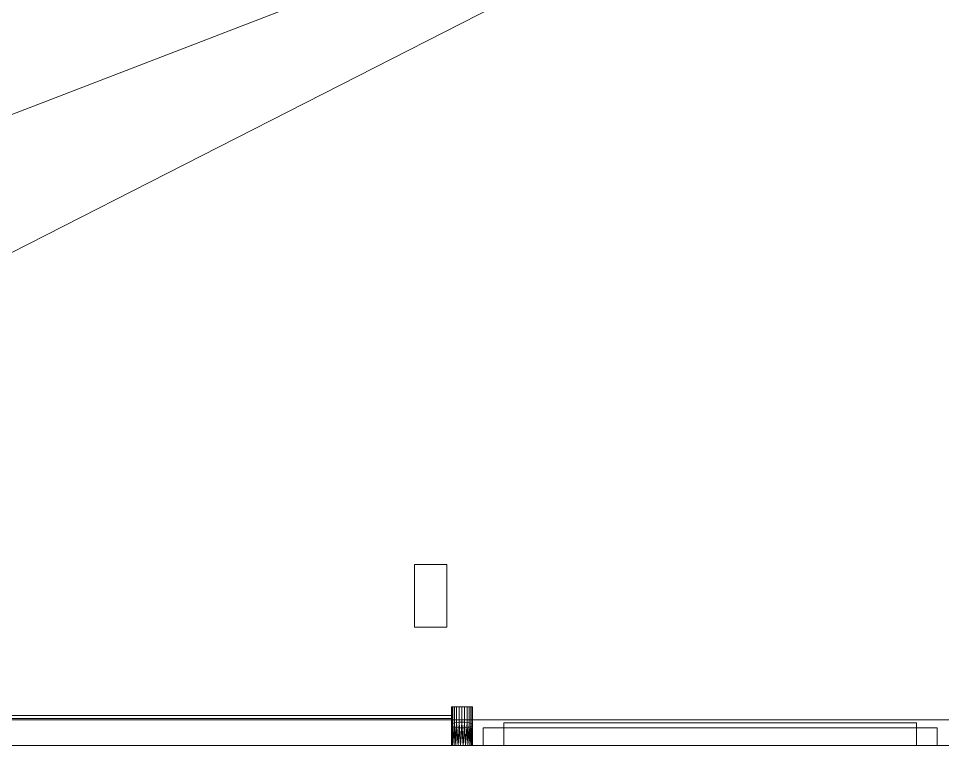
# Model space of a CAD drawing. Header units: millimetres. Extents: x -12003 to 1147, y -4377 to 8802.
# Drawn here: x -7223 to -4984, y -1738 to 24 of the extents above; entities that cross this region are included whole.
import ezdxf

# ---------------------------------------------------------------- set-up
doc = ezdxf.new("R2010")
doc.units = ezdxf.units.MM
for name, color, linetype, lineweight in [('A-FLOR', 192, 'Continuous', 18), ('A-FLOR-HRAL', 11, 'Continuous', 9), ('G-ANNO-SYMB', 111, 'Continuous', 9), ('I-WALL', 2, 'Continuous', 18), ('S-COLS', 52, 'Continuous', 9), ('S-STRS', 31, 'Continuous', 9)]:
    doc.layers.add(name, color=color, linetype=linetype, lineweight=lineweight)

# ---------------------------------------------------------------- blocks, each defined once
blk = doc.blocks.new('Column Glulam-Western Species _M_ - 79 x 152-733770-_3D_')
at = {"layer": 'S-COLS'}
mesh = blk.add_polyface(dxfattribs=at)
corners = [(39.5, 76, 8528), (39.5, -76, 8528), (-39.5, -76, 8528), (-39.5, 76, 8528)]
mesh.append_faces([[corners[k] for k in face] for face in [(2, 3, 0, 1)]])
mesh = blk.add_polyface(dxfattribs=at)
corners = [(39.5, 76, 8605), (-39.5, 76, 8605), (-39.5, -76, 8605), (39.5, -76, 8605)]
mesh.append_faces([[corners[k] for k in face] for face in [(3, 0, 1, 2)]])
mesh = blk.add_polyface(dxfattribs=at)
corners = [(-39.5, 76, 8605), (39.5, 76, 8605), (39.5, 76, 8528), (-39.5, 76, 8528)]
mesh.append_faces([[corners[k] for k in face] for face in [(0, 1, 2, 3)]])
mesh = blk.add_polyface(dxfattribs=at)
corners = [(-39.5, -76, 8605), (-39.5, 76, 8605), (-39.5, 76, 8528), (-39.5, -76, 8528)]
mesh.append_faces([[corners[k] for k in face] for face in [(0, 1, 2, 3)]])
mesh = blk.add_polyface(dxfattribs=at)
corners = [(39.5, 76, 8605), (39.5, -76, 8605), (39.5, -76, 8528), (39.5, 76, 8528)]
mesh.append_faces([[corners[k] for k in face] for face in [(3, 0, 1, 2)]])
mesh = blk.add_polyface(dxfattribs=at)
corners = [(39.5, -76, 8605), (-39.5, -76, 8605), (-39.5, -76, 8528), (39.5, -76, 8528)]
mesh.append_faces([[corners[k] for k in face] for face in [(3, 0, 1, 2)]])
blk = doc.blocks.new('Railing - Railing-745244-_3D_')
at = {"layer": 'A-FLOR-HRAL'}
mesh = blk.add_polyface(dxfattribs=at)
corners = [(-6174.3, -1688, 9659.1), (-6173.4, -1689.9, 9665.7), (-6170.9, -1691.6, 9671.8), (-6166.9, -1693.1, 9677.1), (-6161.6, -1694.2, 9681.1), (-6155.5, -1695, 9683.6), (-6148.9, -1695.2, 9684.5), (-6142.3, -1695, 9683.6), (-6136.2, -1694.2, 9681.1), (-6130.9, -1693.1, 9677.1), (-6126.9, -1691.6, 9671.8), (-6124.4, -1689.9, 9665.7), (-6123.5, -1688, 9659.1), (-6123.5, -1644.4, 9659.1), (-6124.4, -1644.4, 9665.7), (-6126.9, -1644.4, 9671.8), (-6130.9, -1644.4, 9677.1), (-6136.2, -1644.4, 9681.1), (-6142.3, -1644.4, 9683.6), (-6148.9, -1644.4, 9684.5), (-6155.5, -1644.4, 9683.6), (-6161.6, -1644.4, 9681.1), (-6166.9, -1644.4, 9677.1), (-6170.9, -1644.4, 9671.8), (-6173.4, -1644.4, 9665.7), (-6174.3, -1644.4, 9659.1)]
mesh.append_faces([[corners[k] for k in face] for face in [(11, 14, 15, 10), (9, 16, 17, 8), (10, 15, 16, 9), (8, 17, 18, 7), (19, 6, 7, 18)]], dxfattribs={"vtx0": -1, "vtx2": -1})
mesh.append_faces([[corners[k] for k in face] for face in [(20, 21, 4, 5), (21, 22, 3, 4), (23, 24, 1, 2), (22, 23, 2, 3), (19, 20, 5, 6)]], dxfattribs={"vtx1": -1, "vtx3": -1})
mesh.append_faces([[corners[k] for k in face] for face in [(12, 13, 14, 11)]], dxfattribs={"vtx2": -1})
mesh.append_faces([[corners[k] for k in face] for face in [(24, 25, 0, 1)]], dxfattribs={"vtx3": -1})
mesh = blk.add_polyface(dxfattribs=at)
corners = [(-6123.5, -1688, 9659.1), (-6124.4, -1686.1, 9652.5), (-6126.9, -1684.4, 9646.4), (-6130.9, -1682.9, 9641.1), (-6136.2, -1681.8, 9637.1), (-6142.3, -1681.1, 9634.6), (-6148.9, -1680.8, 9633.7), (-6155.5, -1681.1, 9634.6), (-6161.6, -1681.8, 9637.1), (-6166.9, -1682.9, 9641.1), (-6170.9, -1684.4, 9646.4), (-6173.4, -1686.1, 9652.5), (-6174.3, -1688, 9659.1), (-6174.3, -1644.4, 9659.1), (-6173.4, -1644.4, 9652.5), (-6170.9, -1644.4, 9646.4), (-6166.9, -1644.4, 9641.1), (-6161.6, -1644.4, 9637.1), (-6155.5, -1644.4, 9634.6), (-6148.9, -1644.4, 9633.7), (-6142.3, -1644.4, 9634.6), (-6136.2, -1644.4, 9637.1), (-6130.9, -1644.4, 9641.1), (-6126.9, -1644.4, 9646.4), (-6124.4, -1644.4, 9652.5), (-6123.5, -1644.4, 9659.1)]
mesh.append_faces([[corners[k] for k in face] for face in [(1, 24, 25, 0)]], dxfattribs={"vtx0": -1})
mesh.append_faces([[corners[k] for k in face] for face in [(5, 20, 21, 4), (4, 21, 22, 3), (2, 23, 24, 1), (3, 22, 23, 2), (20, 5, 6, 19)]], dxfattribs={"vtx0": -1, "vtx2": -1})
mesh.append_faces([[corners[k] for k in face] for face in [(13, 14, 11, 12)]], dxfattribs={"vtx1": -1})
mesh.append_faces([[corners[k] for k in face] for face in [(14, 15, 10, 11), (16, 17, 8, 9), (15, 16, 9, 10), (17, 18, 7, 8), (6, 7, 18, 19)]], dxfattribs={"vtx1": -1, "vtx3": -1})
mesh = blk.add_polyface(dxfattribs=at)
corners = [(-6123.5, -1644.4, 9659.1), (-6124.4, -1644.4, 9652.5), (-6126.9, -1644.4, 9646.4), (-6130.9, -1644.4, 9641.1), (-6136.2, -1644.4, 9637.1), (-6142.3, -1644.4, 9634.6), (-6148.9, -1644.4, 9633.7), (-6155.5, -1644.4, 9634.6), (-6161.6, -1644.4, 9637.1), (-6166.9, -1644.4, 9641.1), (-6170.9, -1644.4, 9646.4), (-6173.4, -1644.4, 9652.5), (-6174.3, -1644.4, 9659.1), (-6173.4, -1644.4, 9665.7), (-6170.9, -1644.4, 9671.8), (-6166.9, -1644.4, 9677.1), (-6161.6, -1644.4, 9681.1), (-6155.5, -1644.4, 9683.6), (-6148.9, -1644.4, 9684.5), (-6142.3, -1644.4, 9683.6), (-6136.2, -1644.4, 9681.1), (-6130.9, -1644.4, 9677.1), (-6126.9, -1644.4, 9671.8), (-6124.4, -1644.4, 9665.7)]
mesh.append_faces([[corners[k] for k in face] for face in [(6, 4, 5)]], dxfattribs={"vtx0": -1})
mesh.append_faces([[corners[k] for k in face] for face in [(18, 4, 10, 15)]], dxfattribs={"vtx0": -1, "vtx1": -1, "vtx2": -1, "vtx3": -1})
mesh.append_faces([[corners[k] for k in face] for face in [(6, 9, 10, 4), (0, 3, 4, 18), (18, 20, 21, 0)]], dxfattribs={"vtx0": -1, "vtx2": -1, "vtx3": -1})
mesh.append_faces([[corners[k] for k in face] for face in [(14, 15, 12, 13), (19, 20, 18)]], dxfattribs={"vtx1": -1})
mesh.append_faces([[corners[k] for k in face] for face in [(16, 17, 18, 15), (22, 23, 0, 21)]], dxfattribs={"vtx2": -1})
mesh.append_faces([[corners[k] for k in face] for face in [(10, 11, 12, 15)]], dxfattribs={"vtx2": -1, "vtx3": -1})
mesh.append_faces([[corners[k] for k in face] for face in [(6, 7, 8, 9), (0, 1, 2, 3)]], dxfattribs={"vtx3": -1})
mesh = blk.add_polyface(dxfattribs=at)
corners = [(-6174.3, -1737.7, 9628.5), (-6174.3, -1688, 9659.1), (-6173.4, -1686.1, 9652.5), (-6170.9, -1684.4, 9646.4), (-6166.9, -1682.9, 9641.1), (-6161.6, -1681.8, 9637.1), (-6155.5, -1681.1, 9634.6), (-6148.9, -1680.8, 9633.7), (-6142.3, -1681.1, 9634.6), (-6136.2, -1681.8, 9637.1), (-6130.9, -1682.9, 9641.1), (-6126.9, -1684.4, 9646.4), (-6124.4, -1686.1, 9652.5), (-6123.5, -1688, 9659.1), (-6123.5, -1737.7, 9628.5), (-6124.2, -1737.7, 9621.3), (-6126.4, -1737.7, 9614.6), (-6129.9, -1737.7, 9608.7), (-6134.5, -1737.7, 9603.9), (-6139.9, -1737.7, 9600.6), (-6145.8, -1737.7, 9598.9), (-6152, -1737.7, 9598.9), (-6157.9, -1737.7, 9600.6), (-6163.3, -1737.7, 9603.9), (-6167.9, -1737.7, 9608.7), (-6171.4, -1737.7, 9614.6), (-6173.6, -1737.7, 9621.3)]
mesh.append_faces([[corners[k] for k in face] for face in [(24, 4, 23), (25, 3, 24), (12, 16, 11)]], dxfattribs={"vtx0": -1, "vtx1": -1})
mesh.append_faces([[corners[k] for k in face] for face in [(2, 25, 26), (8, 19, 20), (9, 18, 19), (11, 16, 17), (10, 17, 18), (12, 15, 16), (12, 14, 15), (7, 20, 21)]], dxfattribs={"vtx0": -1, "vtx2": -1})
mesh.append_faces([[corners[k] for k in face] for face in [(1, 2, 0)]], dxfattribs={"vtx1": -1})
mesh.append_faces([[corners[k] for k in face] for face in [(2, 3, 25), (5, 6, 22), (4, 5, 23), (3, 4, 24), (26, 0, 2), (22, 23, 5), (21, 22, 6), (6, 7, 21), (8, 9, 19), (7, 8, 20), (10, 11, 17), (9, 10, 18)]], dxfattribs={"vtx1": -1, "vtx2": -1})
mesh.append_faces([[corners[k] for k in face] for face in [(12, 13, 14)]], dxfattribs={"vtx2": -1})
mesh = blk.add_polyface(dxfattribs=at)
corners = [(-6123.5, -1737.7, 9628.5), (-6123.5, -1688, 9659.1), (-6124.4, -1689.9, 9665.7), (-6126.9, -1691.6, 9671.8), (-6130.9, -1693.1, 9677.1), (-6136.2, -1694.2, 9681.1), (-6142.3, -1695, 9683.6), (-6148.9, -1695.2, 9684.5), (-6155.5, -1695, 9683.6), (-6161.6, -1694.2, 9681.1), (-6166.9, -1693.1, 9677.1), (-6170.9, -1691.6, 9671.8), (-6173.4, -1689.9, 9665.7), (-6174.3, -1688, 9659.1), (-6174.3, -1737.7, 9628.5), (-6173.6, -1737.7, 9635.6), (-6171.4, -1737.7, 9642.3), (-6167.9, -1737.7, 9648.3), (-6163.3, -1737.7, 9653), (-6157.9, -1737.7, 9656.4), (-6152, -1737.7, 9658.1), (-6145.8, -1737.7, 9658.1), (-6139.9, -1737.7, 9656.4), (-6134.5, -1737.7, 9653), (-6129.9, -1737.7, 9648.3), (-6126.4, -1737.7, 9642.3), (-6124.2, -1737.7, 9635.6)]
mesh.append_faces([[corners[k] for k in face] for face in [(2, 26, 1), (3, 25, 2), (25, 3, 24), (9, 19, 8), (10, 18, 9), (16, 12, 15), (18, 10, 17)]], dxfattribs={"vtx0": -1, "vtx1": -1})
mesh.append_faces([[corners[k] for k in face] for face in [(23, 4, 5), (22, 5, 6), (20, 7, 8), (17, 10, 11), (15, 12, 13), (7, 20, 21)]], dxfattribs={"vtx0": -1, "vtx2": -1})
mesh.append_faces([[corners[k] for k in face] for face in [(14, 15, 13)]], dxfattribs={"vtx1": -1})
mesh.append_faces([[corners[k] for k in face] for face in [(3, 4, 24), (25, 26, 2), (21, 22, 6), (23, 24, 4), (22, 23, 5), (6, 7, 21), (11, 12, 16), (19, 20, 8), (18, 19, 9), (16, 17, 11)]], dxfattribs={"vtx1": -1, "vtx2": -1})
mesh.append_faces([[corners[k] for k in face] for face in [(26, 0, 1)]], dxfattribs={"vtx2": -1})
mesh = blk.add_polyface(dxfattribs=at)
corners = [(-6123.5, -1737.7, 9628.5), (-6124.2, -1737.7, 9635.6), (-6126.4, -1737.7, 9642.3), (-6129.9, -1737.7, 9648.3), (-6134.5, -1737.7, 9653), (-6139.9, -1737.7, 9656.4), (-6145.8, -1737.7, 9658.1), (-6152, -1737.7, 9658.1), (-6157.9, -1737.7, 9656.4), (-6163.3, -1737.7, 9653), (-6167.9, -1737.7, 9648.3), (-6171.4, -1737.7, 9642.3), (-6173.6, -1737.7, 9635.6), (-6174.3, -1737.7, 9628.5), (-6173.6, -1737.7, 9621.3), (-6171.4, -1737.7, 9614.6), (-6167.9, -1737.7, 9608.7), (-6163.3, -1737.7, 9603.9), (-6157.9, -1737.7, 9600.6), (-6152, -1737.7, 9598.9), (-6145.8, -1737.7, 9598.9), (-6139.9, -1737.7, 9600.6), (-6134.5, -1737.7, 9603.9), (-6129.9, -1737.7, 9608.7), (-6126.4, -1737.7, 9614.6), (-6124.2, -1737.7, 9621.3)]
mesh.append_faces([[corners[k] for k in face] for face in [(24, 14, 15), (10, 3, 4, 9)]], dxfattribs={"vtx0": -1, "vtx2": -1})
mesh.append_faces([[corners[k] for k in face] for face in [(14, 24, 25, 0), (11, 1, 2, 3), (1, 11, 12, 13)]], dxfattribs={"vtx0": -1, "vtx3": -1})
mesh.append_faces([[corners[k] for k in face] for face in [(10, 11, 3)]], dxfattribs={"vtx1": -1, "vtx2": -1})
mesh.append_faces([[corners[k] for k in face] for face in [(21, 22, 17, 18), (22, 23, 16, 17), (23, 24, 15, 16), (13, 14, 0, 1), (4, 5, 8, 9)]], dxfattribs={"vtx1": -1, "vtx3": -1})
mesh.append_faces([[corners[k] for k in face] for face in [(18, 19, 20, 21), (5, 6, 7, 8)]], dxfattribs={"vtx3": -1})
blk = doc.blocks.new('Top Rail Type - Top Rail_Internal_-745267-_3D_')
at = {"layer": 'A-FLOR-HRAL'}
mesh = blk.add_polyface(dxfattribs=at)
corners = [(-6174.3, -1688, 9659.1), (-6173.4, -1689.9, 9665.7), (-6170.9, -1691.6, 9671.8), (-6166.9, -1693.1, 9677.1), (-6161.6, -1694.2, 9681.1), (-6155.5, -1695, 9683.6), (-6148.9, -1695.2, 9684.5), (-6142.3, -1695, 9683.6), (-6136.2, -1694.2, 9681.1), (-6130.9, -1693.1, 9677.1), (-6126.9, -1691.6, 9671.8), (-6124.4, -1689.9, 9665.7), (-6123.5, -1688, 9659.1), (-6123.5, -1644.4, 9659.1), (-6124.4, -1644.4, 9665.7), (-6126.9, -1644.4, 9671.8), (-6130.9, -1644.4, 9677.1), (-6136.2, -1644.4, 9681.1), (-6142.3, -1644.4, 9683.6), (-6148.9, -1644.4, 9684.5), (-6155.5, -1644.4, 9683.6), (-6161.6, -1644.4, 9681.1), (-6166.9, -1644.4, 9677.1), (-6170.9, -1644.4, 9671.8), (-6173.4, -1644.4, 9665.7), (-6174.3, -1644.4, 9659.1)]
mesh.append_faces([[corners[k] for k in face] for face in [(11, 14, 15, 10), (9, 16, 17, 8), (10, 15, 16, 9), (8, 17, 18, 7), (19, 6, 7, 18)]], dxfattribs={"vtx0": -1, "vtx2": -1})
mesh.append_faces([[corners[k] for k in face] for face in [(20, 21, 4, 5), (21, 22, 3, 4), (23, 24, 1, 2), (22, 23, 2, 3), (19, 20, 5, 6)]], dxfattribs={"vtx1": -1, "vtx3": -1})
mesh.append_faces([[corners[k] for k in face] for face in [(12, 13, 14, 11)]], dxfattribs={"vtx2": -1})
mesh.append_faces([[corners[k] for k in face] for face in [(24, 25, 0, 1)]], dxfattribs={"vtx3": -1})
mesh = blk.add_polyface(dxfattribs=at)
corners = [(-6123.5, -1688, 9659.1), (-6124.4, -1686.1, 9652.5), (-6126.9, -1684.4, 9646.4), (-6130.9, -1682.9, 9641.1), (-6136.2, -1681.8, 9637.1), (-6142.3, -1681.1, 9634.6), (-6148.9, -1680.8, 9633.7), (-6155.5, -1681.1, 9634.6), (-6161.6, -1681.8, 9637.1), (-6166.9, -1682.9, 9641.1), (-6170.9, -1684.4, 9646.4), (-6173.4, -1686.1, 9652.5), (-6174.3, -1688, 9659.1), (-6174.3, -1644.4, 9659.1), (-6173.4, -1644.4, 9652.5), (-6170.9, -1644.4, 9646.4), (-6166.9, -1644.4, 9641.1), (-6161.6, -1644.4, 9637.1), (-6155.5, -1644.4, 9634.6), (-6148.9, -1644.4, 9633.7), (-6142.3, -1644.4, 9634.6), (-6136.2, -1644.4, 9637.1), (-6130.9, -1644.4, 9641.1), (-6126.9, -1644.4, 9646.4), (-6124.4, -1644.4, 9652.5), (-6123.5, -1644.4, 9659.1)]
mesh.append_faces([[corners[k] for k in face] for face in [(1, 24, 25, 0)]], dxfattribs={"vtx0": -1})
mesh.append_faces([[corners[k] for k in face] for face in [(5, 20, 21, 4), (4, 21, 22, 3), (2, 23, 24, 1), (3, 22, 23, 2), (20, 5, 6, 19)]], dxfattribs={"vtx0": -1, "vtx2": -1})
mesh.append_faces([[corners[k] for k in face] for face in [(13, 14, 11, 12)]], dxfattribs={"vtx1": -1})
mesh.append_faces([[corners[k] for k in face] for face in [(14, 15, 10, 11), (16, 17, 8, 9), (15, 16, 9, 10), (17, 18, 7, 8), (6, 7, 18, 19)]], dxfattribs={"vtx1": -1, "vtx3": -1})
mesh = blk.add_polyface(dxfattribs=at)
corners = [(-6123.5, -1644.4, 9659.1), (-6124.4, -1644.4, 9652.5), (-6126.9, -1644.4, 9646.4), (-6130.9, -1644.4, 9641.1), (-6136.2, -1644.4, 9637.1), (-6142.3, -1644.4, 9634.6), (-6148.9, -1644.4, 9633.7), (-6155.5, -1644.4, 9634.6), (-6161.6, -1644.4, 9637.1), (-6166.9, -1644.4, 9641.1), (-6170.9, -1644.4, 9646.4), (-6173.4, -1644.4, 9652.5), (-6174.3, -1644.4, 9659.1), (-6173.4, -1644.4, 9665.7), (-6170.9, -1644.4, 9671.8), (-6166.9, -1644.4, 9677.1), (-6161.6, -1644.4, 9681.1), (-6155.5, -1644.4, 9683.6), (-6148.9, -1644.4, 9684.5), (-6142.3, -1644.4, 9683.6), (-6136.2, -1644.4, 9681.1), (-6130.9, -1644.4, 9677.1), (-6126.9, -1644.4, 9671.8), (-6124.4, -1644.4, 9665.7)]
mesh.append_faces([[corners[k] for k in face] for face in [(6, 4, 5)]], dxfattribs={"vtx0": -1})
mesh.append_faces([[corners[k] for k in face] for face in [(18, 4, 10, 15)]], dxfattribs={"vtx0": -1, "vtx1": -1, "vtx2": -1, "vtx3": -1})
mesh.append_faces([[corners[k] for k in face] for face in [(6, 9, 10, 4), (0, 3, 4, 18), (18, 20, 21, 0)]], dxfattribs={"vtx0": -1, "vtx2": -1, "vtx3": -1})
mesh.append_faces([[corners[k] for k in face] for face in [(14, 15, 12, 13), (19, 20, 18)]], dxfattribs={"vtx1": -1})
mesh.append_faces([[corners[k] for k in face] for face in [(16, 17, 18, 15), (22, 23, 0, 21)]], dxfattribs={"vtx2": -1})
mesh.append_faces([[corners[k] for k in face] for face in [(10, 11, 12, 15)]], dxfattribs={"vtx2": -1, "vtx3": -1})
mesh.append_faces([[corners[k] for k in face] for face in [(6, 7, 8, 9), (0, 1, 2, 3)]], dxfattribs={"vtx3": -1})
mesh = blk.add_polyface(dxfattribs=at)
corners = [(-6174.3, -1737.7, 9628.5), (-6174.3, -1688, 9659.1), (-6173.4, -1686.1, 9652.5), (-6170.9, -1684.4, 9646.4), (-6166.9, -1682.9, 9641.1), (-6161.6, -1681.8, 9637.1), (-6155.5, -1681.1, 9634.6), (-6148.9, -1680.8, 9633.7), (-6142.3, -1681.1, 9634.6), (-6136.2, -1681.8, 9637.1), (-6130.9, -1682.9, 9641.1), (-6126.9, -1684.4, 9646.4), (-6124.4, -1686.1, 9652.5), (-6123.5, -1688, 9659.1), (-6123.5, -1737.7, 9628.5), (-6124.2, -1737.7, 9621.3), (-6126.4, -1737.7, 9614.6), (-6129.9, -1737.7, 9608.7), (-6134.5, -1737.7, 9603.9), (-6139.9, -1737.7, 9600.6), (-6145.8, -1737.7, 9598.9), (-6152, -1737.7, 9598.9), (-6157.9, -1737.7, 9600.6), (-6163.3, -1737.7, 9603.9), (-6167.9, -1737.7, 9608.7), (-6171.4, -1737.7, 9614.6), (-6173.6, -1737.7, 9621.3)]
mesh.append_faces([[corners[k] for k in face] for face in [(24, 4, 23), (25, 3, 24), (12, 16, 11)]], dxfattribs={"vtx0": -1, "vtx1": -1})
mesh.append_faces([[corners[k] for k in face] for face in [(2, 25, 26), (8, 19, 20), (9, 18, 19), (11, 16, 17), (10, 17, 18), (12, 15, 16), (12, 14, 15), (7, 20, 21)]], dxfattribs={"vtx0": -1, "vtx2": -1})
mesh.append_faces([[corners[k] for k in face] for face in [(1, 2, 0)]], dxfattribs={"vtx1": -1})
mesh.append_faces([[corners[k] for k in face] for face in [(2, 3, 25), (5, 6, 22), (4, 5, 23), (3, 4, 24), (26, 0, 2), (22, 23, 5), (21, 22, 6), (6, 7, 21), (8, 9, 19), (7, 8, 20), (10, 11, 17), (9, 10, 18)]], dxfattribs={"vtx1": -1, "vtx2": -1})
mesh.append_faces([[corners[k] for k in face] for face in [(12, 13, 14)]], dxfattribs={"vtx2": -1})
mesh = blk.add_polyface(dxfattribs=at)
corners = [(-6123.5, -1737.7, 9628.5), (-6123.5, -1688, 9659.1), (-6124.4, -1689.9, 9665.7), (-6126.9, -1691.6, 9671.8), (-6130.9, -1693.1, 9677.1), (-6136.2, -1694.2, 9681.1), (-6142.3, -1695, 9683.6), (-6148.9, -1695.2, 9684.5), (-6155.5, -1695, 9683.6), (-6161.6, -1694.2, 9681.1), (-6166.9, -1693.1, 9677.1), (-6170.9, -1691.6, 9671.8), (-6173.4, -1689.9, 9665.7), (-6174.3, -1688, 9659.1), (-6174.3, -1737.7, 9628.5), (-6173.6, -1737.7, 9635.6), (-6171.4, -1737.7, 9642.3), (-6167.9, -1737.7, 9648.3), (-6163.3, -1737.7, 9653), (-6157.9, -1737.7, 9656.4), (-6152, -1737.7, 9658.1), (-6145.8, -1737.7, 9658.1), (-6139.9, -1737.7, 9656.4), (-6134.5, -1737.7, 9653), (-6129.9, -1737.7, 9648.3), (-6126.4, -1737.7, 9642.3), (-6124.2, -1737.7, 9635.6)]
mesh.append_faces([[corners[k] for k in face] for face in [(2, 26, 1), (3, 25, 2), (25, 3, 24), (9, 19, 8), (10, 18, 9), (16, 12, 15), (18, 10, 17)]], dxfattribs={"vtx0": -1, "vtx1": -1})
mesh.append_faces([[corners[k] for k in face] for face in [(23, 4, 5), (22, 5, 6), (20, 7, 8), (17, 10, 11), (15, 12, 13), (7, 20, 21)]], dxfattribs={"vtx0": -1, "vtx2": -1})
mesh.append_faces([[corners[k] for k in face] for face in [(14, 15, 13)]], dxfattribs={"vtx1": -1})
mesh.append_faces([[corners[k] for k in face] for face in [(3, 4, 24), (25, 26, 2), (21, 22, 6), (23, 24, 4), (22, 23, 5), (6, 7, 21), (11, 12, 16), (19, 20, 8), (18, 19, 9), (16, 17, 11)]], dxfattribs={"vtx1": -1, "vtx2": -1})
mesh.append_faces([[corners[k] for k in face] for face in [(26, 0, 1)]], dxfattribs={"vtx2": -1})
mesh = blk.add_polyface(dxfattribs=at)
corners = [(-6123.5, -1737.7, 9628.5), (-6124.2, -1737.7, 9635.6), (-6126.4, -1737.7, 9642.3), (-6129.9, -1737.7, 9648.3), (-6134.5, -1737.7, 9653), (-6139.9, -1737.7, 9656.4), (-6145.8, -1737.7, 9658.1), (-6152, -1737.7, 9658.1), (-6157.9, -1737.7, 9656.4), (-6163.3, -1737.7, 9653), (-6167.9, -1737.7, 9648.3), (-6171.4, -1737.7, 9642.3), (-6173.6, -1737.7, 9635.6), (-6174.3, -1737.7, 9628.5), (-6173.6, -1737.7, 9621.3), (-6171.4, -1737.7, 9614.6), (-6167.9, -1737.7, 9608.7), (-6163.3, -1737.7, 9603.9), (-6157.9, -1737.7, 9600.6), (-6152, -1737.7, 9598.9), (-6145.8, -1737.7, 9598.9), (-6139.9, -1737.7, 9600.6), (-6134.5, -1737.7, 9603.9), (-6129.9, -1737.7, 9608.7), (-6126.4, -1737.7, 9614.6), (-6124.2, -1737.7, 9621.3)]
mesh.append_faces([[corners[k] for k in face] for face in [(24, 14, 15), (10, 3, 4, 9)]], dxfattribs={"vtx0": -1, "vtx2": -1})
mesh.append_faces([[corners[k] for k in face] for face in [(14, 24, 25, 0), (11, 1, 2, 3), (1, 11, 12, 13)]], dxfattribs={"vtx0": -1, "vtx3": -1})
mesh.append_faces([[corners[k] for k in face] for face in [(10, 11, 3)]], dxfattribs={"vtx1": -1, "vtx2": -1})
mesh.append_faces([[corners[k] for k in face] for face in [(21, 22, 17, 18), (22, 23, 16, 17), (23, 24, 15, 16), (13, 14, 0, 1), (4, 5, 8, 9)]], dxfattribs={"vtx1": -1, "vtx3": -1})
mesh.append_faces([[corners[k] for k in face] for face in [(18, 19, 20, 21), (5, 6, 7, 8)]], dxfattribs={"vtx3": -1})

msp = doc.modelspace()

# ---------------------------------------------------------------- linework, layer by layer
at = {"layer": 'G-ANNO-SYMB'}
for p, q in [((1146.6, -1737.7, 14078.2), (-9462.6, -1737.7, 14078.2)), ((1146.6, -1737.7, 8528), (-9462.6, -1737.7, 8528))]:
    msp.add_line(p, q, dxfattribs=at)

# ---------------------------------------------------------------- block references
at = {"layer": 'A-FLOR-HRAL'}
for name in ['Railing - Railing-745244-_3D_', 'Top Rail Type - Top Rail_Internal_-745267-_3D_']:
    msp.add_blockref(name, (0, 0), dxfattribs=at)
at = {"layer": 'S-COLS'}
msp.add_blockref('Column Glulam-Western Species _M_ - 79 x 152-733770-_3D_', (-6224.6, -1375.2), dxfattribs=at)

# ---------------------------------------------------------------- meshes
at = {"layer": 'A-FLOR'}
mesh = msp.add_polyface(dxfattribs=at)
corners = [(-9462.6, -1675.2, 8528), (-9462.6, -1063.9, 8528), (-8608.6, 8697.8, 8528), (-6528.9, 8697.8, 8528), (-6528.9, 5497.3, 8528), (-4557.6, 5497.3, 8528), (-4557.6, 823.8, 8528), (842.1, 823.8, 8528), (842.1, 6707.4, 8528), (-881.4, 6707.4, 8528), (-881.4, 8771.8, 8528), (942.1, 8771.8, 8528), (942.1, -1675.2, 8528)]
mesh.append_faces([[corners[k] for k in face] for face in [(6, 4, 5)]], dxfattribs={"vtx0": -1})
mesh.append_faces([[corners[k] for k in face] for face in [(6, 0, 1, 4)]], dxfattribs={"vtx0": -1, "vtx2": -1, "vtx3": -1})
mesh.append_faces([[corners[k] for k in face] for face in [(10, 11, 8, 9)]], dxfattribs={"vtx1": -1})
mesh.append_faces([[corners[k] for k in face] for face in [(12, 0, 6, 7), (7, 8, 11, 12)]], dxfattribs={"vtx1": -1, "vtx3": -1})
mesh.append_faces([[corners[k] for k in face] for face in [(2, 3, 4, 1)]], dxfattribs={"vtx2": -1})
mesh = msp.add_polyface(dxfattribs=at)
corners = [(942.1, 8771.8, 8623), (-881.4, 8771.8, 8623), (-881.4, 6707.4, 8623), (842.1, 6707.4, 8623), (842.1, 823.8, 8623), (-4557.6, 823.8, 8623), (-4557.6, 5497.3, 8623), (-6528.9, 5497.3, 8623), (-6528.9, 8697.8, 8623), (-8608.6, 8697.8, 8623), (-9462.6, -1063.9, 8623), (-9462.6, -1675.2, 8623), (942.1, -1675.2, 8623)]
mesh.append_faces([[corners[k] for k in face] for face in [(3, 0, 1, 2)]], dxfattribs={"vtx0": -1})
mesh.append_faces([[corners[k] for k in face] for face in [(5, 12, 4), (7, 10, 5, 6)]], dxfattribs={"vtx0": -1, "vtx1": -1})
mesh.append_faces([[corners[k] for k in face] for face in [(4, 12, 0, 3)]], dxfattribs={"vtx0": -1, "vtx2": -1})
mesh.append_faces([[corners[k] for k in face] for face in [(5, 10, 11, 12)]], dxfattribs={"vtx0": -1, "vtx3": -1})
mesh.append_faces([[corners[k] for k in face] for face in [(7, 8, 9, 10)]], dxfattribs={"vtx3": -1})
mesh = msp.add_polyface(dxfattribs=at)
corners = [(942.1, -1675.2, 8528), (942.1, -1675.2, 8623), (-9462.6, -1675.2, 8623), (-9462.6, -1675.2, 8528)]
mesh.append_faces([[corners[k] for k in face] for face in [(3, 0, 1, 2)]])
at = {"layer": 'I-WALL', "transparency": 33554563}
mesh = msp.add_polyface(dxfattribs=at)
corners = [(-6174.3, -1665.1, 8605), (-9462.6, -1665.1, 8605), (-9462.6, -1665.1, 9705), (-6174.3, -1665.1, 9705)]
mesh.append_faces([[corners[k] for k in face] for face in [(2, 3, 0, 1)]])
mesh = msp.add_polyface(dxfattribs=at)
corners = [(-9462.6, -1665.1, 8605), (-6174.3, -1665.1, 8605), (-6174.3, -1672.1, 8605), (-9462.6, -1672.1, 8605)]
mesh.append_faces([[corners[k] for k in face] for face in [(3, 0, 1, 2)]])
mesh = msp.add_polyface(dxfattribs=at)
corners = [(-6174.3, -1665.1, 9705), (-9462.6, -1665.1, 9705), (-9462.6, -1672.1, 9705), (-6174.3, -1672.1, 9705)]
mesh.append_faces([[corners[k] for k in face] for face in [(0, 1, 2, 3)]])
mesh = msp.add_polyface(dxfattribs=at)
corners = [(-6174.3, -1672.1, 8605), (-6174.3, -1672.1, 9705), (-9462.6, -1672.1, 9705), (-9462.6, -1672.1, 8605)]
mesh.append_faces([[corners[k] for k in face] for face in [(1, 2, 3, 0)]])
mesh = msp.add_polyface(dxfattribs=at)
corners = [(-6174.3, -1665.1, 8605), (-6174.3, -1665.1, 9705), (-6174.3, -1672.1, 9705), (-6174.3, -1672.1, 8605)]
mesh.append_faces([[corners[k] for k in face] for face in [(0, 1, 2, 3)]])
at = {"layer": 'S-STRS'}
mesh = msp.add_polyface(dxfattribs=at)
corners = [(-6047.3, -1737.7, 8528), (-6097.3, -1737.7, 8528), (-6097.3, -1695.2, 8528), (-6047.3, -1695.2, 8528)]
mesh.append_faces([[corners[k] for k in face] for face in [(1, 2, 3, 0)]])
mesh = msp.add_polyface(dxfattribs=at)
corners = [(-6047.3, -1737.7, 8597.3), (-6047.3, -1695.2, 8622.9), (-6097.3, -1695.2, 8622.9), (-6097.3, -1737.7, 8597.3)]
mesh.append_faces([[corners[k] for k in face] for face in [(3, 0, 1, 2)]])
mesh = msp.add_polyface(dxfattribs=at)
corners = [(-6097.3, -1737.7, 8597.3), (-6097.3, -1695.2, 8622.9), (-6097.3, -1695.2, 8528), (-6097.3, -1737.7, 8528)]
mesh.append_faces([[corners[k] for k in face] for face in [(2, 3, 0, 1)]])
mesh = msp.add_polyface(dxfattribs=at)
corners = [(-6047.3, -1695.2, 8622.9), (-6047.3, -1695.2, 8528), (-6097.3, -1695.2, 8528), (-6097.3, -1695.2, 8622.9)]
mesh.append_faces([[corners[k] for k in face] for face in [(1, 2, 3, 0)]])
mesh = msp.add_polyface(dxfattribs=at)
corners = [(-5047.3, -1682.7, 8528), (-5047.3, -1695.2, 8528), (-6047.3, -1695.2, 8528), (-6047.3, -1682.7, 8528)]
mesh.append_faces([[corners[k] for k in face] for face in [(2, 3, 0, 1)]])
mesh = msp.add_polyface(dxfattribs=at)
corners = [(-5047.3, -1682.7, 8555), (-5047.3, -1682.7, 8528), (-6047.3, -1682.7, 8528), (-6047.3, -1682.7, 8555)]
mesh.append_faces([[corners[k] for k in face] for face in [(3, 0, 1, 2)]])
mesh = msp.add_polyface(dxfattribs=at)
corners = [(-5047.3, -1695.2, 8555), (-5047.3, -1682.7, 8555), (-6047.3, -1682.7, 8555), (-6047.3, -1695.2, 8555)]
mesh.append_faces([[corners[k] for k in face] for face in [(0, 1, 2, 3)]])
mesh = msp.add_polyface(dxfattribs=at)
corners = [(-6047.3, -1695.2, 8555), (-6047.3, -1682.7, 8555), (-6047.3, -1682.7, 8528), (-6047.3, -1695.2, 8528)]
mesh.append_faces([[corners[k] for k in face] for face in [(1, 2, 3, 0)]])
mesh = msp.add_polyface(dxfattribs=at)
corners = [(-6047.3, -1695.2, 8528), (-6047.3, -1695.2, 8622.9), (-6047.3, -1737.7, 8597.3), (-6047.3, -1737.7, 8528)]
mesh.append_faces([[corners[k] for k in face] for face in [(2, 3, 0, 1)]])
mesh = msp.add_polyface(dxfattribs=at)
corners = [(-5047.3, -1695.2, 8528), (-5047.3, -1695.2, 8555), (-6047.3, -1695.2, 8555), (-6047.3, -1695.2, 8528)]
mesh.append_faces([[corners[k] for k in face] for face in [(3, 0, 1, 2)]])
mesh = msp.add_polyface(dxfattribs=at)
corners = [(-5047.3, -1695.2, 8555), (-5047.3, -1695.2, 8528), (-5047.3, -1682.7, 8528), (-5047.3, -1682.7, 8555)]
mesh.append_faces([[corners[k] for k in face] for face in [(3, 0, 1, 2)]])
mesh = msp.add_polyface(dxfattribs=at)
corners = [(-4997.3, -1737.7, 8528), (-5047.3, -1737.7, 8528), (-5047.3, -1695.2, 8528), (-4997.3, -1695.2, 8528)]
mesh.append_faces([[corners[k] for k in face] for face in [(1, 2, 3, 0)]])
mesh = msp.add_polyface(dxfattribs=at)
corners = [(-4997.3, -1737.7, 8697.8), (-4997.3, -1695.2, 8736), (-5047.3, -1695.2, 8736), (-5047.3, -1737.7, 8697.8)]
mesh.append_faces([[corners[k] for k in face] for face in [(3, 0, 1, 2)]])
mesh = msp.add_polyface(dxfattribs=at)
corners = [(-5047.3, -1737.7, 8697.8), (-5047.3, -1695.2, 8736), (-5047.3, -1695.2, 8528), (-5047.3, -1737.7, 8528)]
mesh.append_faces([[corners[k] for k in face] for face in [(2, 3, 0, 1)]])
mesh = msp.add_polyface(dxfattribs=at)
corners = [(-4997.3, -1695.2, 8736), (-4997.3, -1695.2, 8528), (-5047.3, -1695.2, 8528), (-5047.3, -1695.2, 8736)]
mesh.append_faces([[corners[k] for k in face] for face in [(1, 2, 3, 0)]])
mesh = msp.add_polyface(dxfattribs=at)
corners = [(-4997.3, -1695.2, 8528), (-4997.3, -1695.2, 8736), (-4997.3, -1737.7, 8697.8), (-4997.3, -1737.7, 8528)]
mesh.append_faces([[corners[k] for k in face] for face in [(2, 3, 0, 1)]])
mesh = msp.add_polyface(dxfattribs=at)
corners = [(-6047.3, -1737.7, 8597.3), (-6097.3, -1737.7, 8597.3), (-6097.3, -1737.7, 8528), (-6047.3, -1737.7, 8528)]
mesh.append_faces([[corners[k] for k in face] for face in [(2, 3, 0, 1)]])
mesh = msp.add_polyface(dxfattribs=at)
corners = [(-4997.3, -1737.7, 8697.8), (-5047.3, -1737.7, 8697.8), (-5047.3, -1737.7, 8528), (-4997.3, -1737.7, 8528)]
mesh.append_faces([[corners[k] for k in face] for face in [(2, 3, 0, 1)]])

doc.saveas('drawing.dxf')
